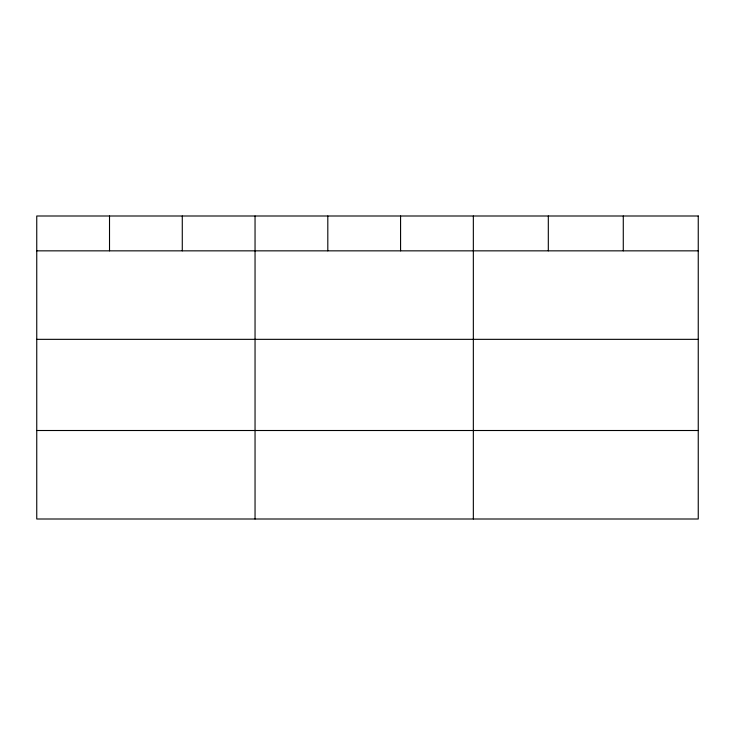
<?xml version="1.0" encoding="UTF-8"?>
<svg xmlns="http://www.w3.org/2000/svg" width="735" height="735" viewBox="0 0 735 735"><rect width="100%" height="100%" fill="white"/><g stroke="black" fill="none" stroke-linecap="round" stroke-linejoin="round"><path stroke-width="1.1" d="M36.75 250.846L698.25 250.846M36.75 339.34L698.25 339.34M36.75 430.508L698.25 430.508M623.28 215.998L623.28 250.846M548.31 215.998L548.31 250.846M473.34 215.998L473.34 519.002M400.575 215.998L400.575 250.846M327.81 215.998L327.81 250.846M255.045 215.998L255.045 519.002M182.28 215.998L182.28 250.846M109.515 215.998L109.515 250.846M698.25 215.998L36.75 215.998L36.75 519.002L698.25 519.002L698.25 215.998"/></g></svg>
